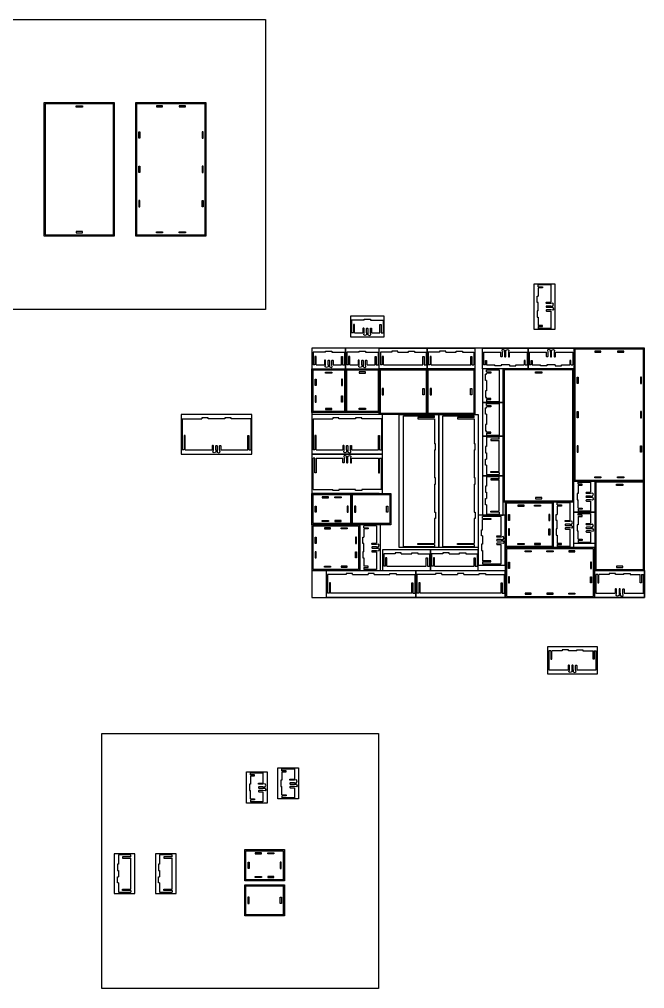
# Model space of a CAD drawing. Header units: centimetres. Extents: x 1831 to 2422, y 2311 to 2582.
# Drawn here: x 2116.1 to 2266.4, y 2329.4 to 2562.6 of the extents above; entities that cross this region are included whole.
import ezdxf

# ---------------------------------------------------------------- set-up
doc = ezdxf.new("R2010")
doc.units = ezdxf.units.CM
doc.layers.add('Layer1', color=12, linetype='Continuous')

msp = doc.modelspace()

# ---------------------------------------------------------------- linework, layer by layer
for p, q in [((2240.85, 2498.24), (2240.85, 2498.71)), ((2243.85, 2498.71), (2240.85, 2498.71)), ((2240.85, 2498.24), (2241.85, 2498.24)), ((2241.85, 2497.97), (2240.85, 2497.97)), ((2240.85, 2497.97), (2240.85, 2495.97)), ((2241.85, 2498.24), (2241.85, 2497.97)), ((2243.85, 2498.71), (2243.85, 2494.52)), ((2240.85, 2492.47), (2240.85, 2494.47)), ((2244.35, 2494.32), (2243.85, 2494.22)), ((2243.85, 2493.62), (2244.35, 2493.62)), ((2243.85, 2493.32), (2244.35, 2493.32)), ((2244.55, 2494.05), (2244.35, 2494.32)), ((2244.35, 2493.62), (2244.55, 2494.05)), ((2244.35, 2493.32), (2244.55, 2492.9)), ((2244.55, 2492.9), (2244.35, 2492.62)), ((2240.85, 2490.97), (2240.85, 2488.97)), ((2244.35, 2492.62), (2243.85, 2492.72)), ((2243.85, 2492.42), (2243.85, 2488.23)), ((2198.99, 2490.21), (2195.95, 2490.21)), ((2196.69, 2489.21), (2196.42, 2489.21)), ((2196.42, 2489.21), (2196.42, 2487.21)), ((2196.69, 2487.21), (2196.69, 2489.21)), ((2200.49, 2490.21), (2203.53, 2490.21)), ((2202.79, 2487.21), (2202.79, 2489.21)), ((2202.79, 2489.21), (2203.06, 2489.21)), ((2203.06, 2489.21), (2203.06, 2487.21)), ((2241.85, 2488.97), (2240.85, 2488.97)), ((2240.85, 2488.7), (2241.85, 2488.7)), ((2240.85, 2488.7), (2240.85, 2488.23)), ((2243.85, 2488.23), (2240.85, 2488.23)), ((2241.85, 2488.7), (2241.85, 2488.97)), ((2196.42, 2487.21), (2195.95, 2487.21)), ((2196.69, 2487.21), (2198.69, 2487.21)), ((2198.89, 2486.71), (2198.99, 2487.21)), ((2199.16, 2486.51), (2198.89, 2486.71)), ((2199.59, 2486.71), (2199.16, 2486.51)), ((2199.59, 2487.21), (2199.59, 2486.71)), ((2199.89, 2487.21), (2199.89, 2486.71)), ((2199.89, 2486.71), (2200.31, 2486.51)), ((2200.31, 2486.51), (2200.59, 2486.71)), ((2200.59, 2486.71), (2200.49, 2487.21)), ((2200.79, 2487.21), (2202.79, 2487.21)), ((2203.06, 2487.21), (2203.53, 2487.21)), ((2189.73, 2482.5), (2186.69, 2482.5)), ((2187.43, 2481.5), (2187.16, 2481.5)), ((2187.16, 2481.5), (2187.16, 2479.5)), ((2187.43, 2479.5), (2187.43, 2481.5)), ((2191.23, 2482.5), (2194.27, 2482.5)), ((2193.53, 2479.5), (2193.53, 2481.5)), ((2193.53, 2481.5), (2193.8, 2481.5)), ((2193.8, 2481.5), (2193.8, 2479.5)), ((2197.83, 2482.5), (2194.79, 2482.5)), ((2195.53, 2481.5), (2195.26, 2481.5)), ((2195.26, 2481.5), (2195.26, 2479.5)), ((2195.53, 2479.5), (2195.53, 2481.5)), ((2199.33, 2482.5), (2202.37, 2482.5)), ((2201.63, 2479.5), (2201.63, 2481.5)), ((2201.63, 2481.5), (2201.9, 2481.5)), ((2201.9, 2481.5), (2201.9, 2479.5)), ((2205.63, 2482.5), (2202.89, 2482.5)), ((2202.89, 2482.5), (2202.89, 2479.5)), ((2203.63, 2481.5), (2203.36, 2481.5)), ((2203.36, 2481.5), (2203.36, 2479.5)), ((2203.63, 2479.5), (2203.63, 2481.5)), ((2207.13, 2482.5), (2209.63, 2482.5)), ((2211.13, 2482.5), (2213.87, 2482.5)), ((2213.13, 2479.5), (2213.13, 2481.5)), ((2213.13, 2481.5), (2213.4, 2481.5)), ((2213.4, 2481.5), (2213.4, 2479.5)), ((2213.87, 2482.5), (2213.87, 2479.5)), ((2217.13, 2482.5), (2214.39, 2482.5)), ((2214.39, 2482.5), (2214.39, 2479.5)), ((2215.13, 2481.5), (2214.86, 2481.5)), ((2214.86, 2481.5), (2214.86, 2479.5)), ((2215.13, 2479.5), (2215.13, 2481.5)), ((2218.63, 2482.5), (2221.13, 2482.5)), ((2222.63, 2482.5), (2225.37, 2482.5)), ((2224.63, 2479.5), (2224.63, 2481.5)), ((2224.63, 2481.5), (2224.9, 2481.5)), ((2224.9, 2481.5), (2224.9, 2479.5)), ((2225.37, 2482.5), (2225.37, 2479.5)), ((2227.69, 2482.5), (2227.69, 2479.5)), ((2227.69, 2482.5), (2231.88, 2482.5)), ((2232.36, 2483.2), (2232.08, 2483)), ((2232.08, 2483), (2232.18, 2482.5)), ((2232.78, 2483), (2232.36, 2483.2)), ((2232.78, 2482.5), (2232.78, 2483)), ((2233.08, 2483), (2233.51, 2483.2)), ((2233.08, 2482.5), (2233.08, 2483)), ((2233.51, 2483.2), (2233.78, 2483)), ((2233.78, 2483), (2233.68, 2482.5)), ((2233.98, 2482.5), (2238.17, 2482.5)), ((2238.17, 2482.5), (2238.17, 2479.5)), ((2238.69, 2482.5), (2238.69, 2479.5)), ((2238.69, 2482.5), (2242.88, 2482.5)), ((2243.36, 2483.2), (2243.08, 2483)), ((2243.08, 2483), (2243.18, 2482.5)), ((2243.78, 2483), (2243.36, 2483.2)), ((2243.78, 2482.5), (2243.78, 2483)), ((2244.08, 2483), (2244.51, 2483.2)), ((2244.08, 2482.5), (2244.08, 2483)), ((2244.51, 2483.2), (2244.78, 2483)), ((2244.78, 2483), (2244.68, 2482.5)), ((2244.98, 2482.5), (2249.17, 2482.5)), ((2249.17, 2482.5), (2249.17, 2479.5)), ((2187.16, 2479.5), (2186.69, 2479.5)), ((2187.43, 2479.5), (2189.43, 2479.5)), ((2189.63, 2479), (2189.73, 2479.5)), ((2189.91, 2478.8), (2189.63, 2479)), ((2190.33, 2479), (2189.91, 2478.8)), ((2190.33, 2479.5), (2190.33, 2479)), ((2190.63, 2479.5), (2190.63, 2479)), ((2190.63, 2479), (2191.06, 2478.8)), ((2191.06, 2478.8), (2191.33, 2479)), ((2191.33, 2479), (2191.23, 2479.5)), ((2191.53, 2479.5), (2193.53, 2479.5)), ((2193.8, 2479.5), (2194.27, 2479.5)), ((2195.26, 2479.5), (2194.79, 2479.5)), ((2195.53, 2479.5), (2197.53, 2479.5)), ((2197.73, 2479), (2197.83, 2479.5)), ((2198.01, 2478.8), (2197.73, 2479)), ((2198.43, 2479), (2198.01, 2478.8)), ((2198.43, 2479.5), (2198.43, 2479)), ((2198.73, 2479.5), (2198.73, 2479)), ((2198.73, 2479), (2199.16, 2478.8)), ((2199.16, 2478.8), (2199.43, 2479)), ((2199.43, 2479), (2199.33, 2479.5)), ((2199.63, 2479.5), (2201.63, 2479.5)), ((2201.9, 2479.5), (2202.37, 2479.5)), ((2203.36, 2479.5), (2202.89, 2479.5)), ((2203.63, 2479.5), (2213.13, 2479.5)), ((2213.4, 2479.5), (2213.87, 2479.5)), ((2214.86, 2479.5), (2214.39, 2479.5)), ((2215.13, 2479.5), (2224.63, 2479.5)), ((2224.9, 2479.5), (2225.37, 2479.5)), ((2228.16, 2479.5), (2227.69, 2479.5)), ((2228.16, 2480.5), (2228.43, 2480.5)), ((2228.16, 2479.5), (2228.16, 2480.5)), ((2228.43, 2480.5), (2228.43, 2479.5)), ((2228.43, 2479.5), (2230.43, 2479.5)), ((2233.93, 2479.5), (2231.93, 2479.5)), ((2235.43, 2479.5), (2237.43, 2479.5)), ((2237.7, 2480.5), (2237.43, 2480.5)), ((2237.43, 2480.5), (2237.43, 2479.5)), ((2237.7, 2479.5), (2237.7, 2480.5)), ((2237.7, 2479.5), (2238.17, 2479.5)), ((2239.16, 2479.5), (2238.69, 2479.5)), ((2239.16, 2480.5), (2239.43, 2480.5)), ((2239.16, 2479.5), (2239.16, 2480.5)), ((2239.43, 2480.5), (2239.43, 2479.5)), ((2239.43, 2479.5), (2241.43, 2479.5)), ((2244.93, 2479.5), (2242.93, 2479.5)), ((2246.43, 2479.5), (2248.43, 2479.5)), ((2248.7, 2480.5), (2248.43, 2480.5)), ((2248.43, 2480.5), (2248.43, 2479.5)), ((2248.7, 2479.5), (2248.7, 2480.5)), ((2248.7, 2479.5), (2249.17, 2479.5)), ((2228.43, 2477.77), (2228.43, 2478.24)), ((2228.43, 2477.77), (2229.43, 2477.77)), ((2229.43, 2477.5), (2228.43, 2477.5)), ((2228.43, 2477.2), (2228.43, 2477.5)), ((2229.43, 2477.77), (2229.43, 2477.5)), ((2231.43, 2478.24), (2231.43, 2470.66)), ((2228.43, 2475.7), (2228.43, 2473.2)), ((2228.43, 2475.7), (2228.43, 2473.2)), ((2228.43, 2471.4), (2228.43, 2471.7)), ((2229.43, 2471.4), (2228.43, 2471.4)), ((2228.43, 2471.13), (2229.43, 2471.13)), ((2228.43, 2471.13), (2228.43, 2470.66)), ((2228.43, 2469.67), (2228.43, 2470.14)), ((2228.43, 2469.67), (2229.43, 2469.67)), ((2229.43, 2471.13), (2229.43, 2471.4)), ((2229.43, 2469.67), (2229.43, 2469.4)), ((2231.43, 2470.14), (2231.43, 2462.56)), ((2208.43, 2467.24), (2215.93, 2467.24)), ((2208.43, 2435.76), (2208.43, 2467.24)), ((2215.93, 2466.77), (2215.93, 2467.24)), ((2217.93, 2467.24), (2225.43, 2467.24)), ((2217.93, 2435.76), (2217.93, 2467.24)), ((2225.43, 2466.77), (2225.43, 2467.24)), ((2229.43, 2469.4), (2228.43, 2469.4)), ((2228.43, 2469.1), (2228.43, 2469.4)), ((2228.43, 2467.6), (2228.43, 2465.1)), ((2228.43, 2467.6), (2228.43, 2465.1)), ((2155.24, 2466.5), (2159.98, 2466.5)), ((2155.24, 2466.5), (2155.24, 2459)), ((2165.48, 2466.5), (2161.48, 2466.5)), ((2171.72, 2466.5), (2166.98, 2466.5)), ((2171.72, 2466.5), (2171.72, 2459)), ((2186.69, 2466.5), (2191.43, 2466.5)), ((2186.69, 2466.5), (2186.69, 2459)), ((2196.93, 2466.5), (2192.93, 2466.5)), ((2203.17, 2466.5), (2198.43, 2466.5)), ((2203.17, 2466.5), (2203.17, 2459)), ((2215.93, 2466.77), (2211.93, 2466.77)), ((2211.93, 2466.77), (2211.93, 2466.5)), ((2211.93, 2466.5), (2215.93, 2466.5)), ((2215.93, 2466.5), (2215.93, 2460.5)), ((2225.43, 2466.77), (2221.43, 2466.77)), ((2221.43, 2466.77), (2221.43, 2466.5)), ((2221.43, 2466.5), (2225.43, 2466.5)), ((2225.43, 2466.5), (2225.43, 2460.5)), ((2228.43, 2463.3), (2228.43, 2463.6)), ((2229.43, 2463.3), (2228.43, 2463.3)), ((2228.43, 2463.03), (2229.43, 2463.03)), ((2228.43, 2463.03), (2228.43, 2462.56)), ((2229.43, 2463.03), (2229.43, 2463.3)), ((2155.98, 2462.5), (2155.71, 2462.5)), ((2155.71, 2462.5), (2155.71, 2459)), ((2155.98, 2459), (2155.98, 2462.5)), ((2170.98, 2459), (2170.98, 2462.5)), ((2170.98, 2462.5), (2171.25, 2462.5)), ((2171.25, 2462.5), (2171.25, 2459)), ((2187.43, 2462.5), (2187.16, 2462.5)), ((2187.16, 2462.5), (2187.16, 2459)), ((2187.43, 2459), (2187.43, 2462.5)), ((2202.43, 2459), (2202.43, 2462.5)), ((2202.43, 2462.5), (2202.7, 2462.5)), ((2202.7, 2462.5), (2202.7, 2459)), ((2228.43, 2462.04), (2228.43, 2459.8)), ((2231.43, 2461.57), (2229.43, 2461.57)), ((2229.43, 2461.57), (2229.43, 2461.3)), ((2229.43, 2461.3), (2231.43, 2461.3)), ((2231.43, 2461.57), (2231.43, 2462.04)), ((2231.43, 2453.8), (2231.43, 2461.3)), ((2155.71, 2459), (2155.24, 2459)), ((2155.98, 2459), (2162.43, 2459)), ((2162.63, 2458.5), (2162.73, 2459)), ((2162.91, 2458.3), (2162.63, 2458.5)), ((2163.33, 2458.5), (2162.91, 2458.3)), ((2163.33, 2459), (2163.33, 2458.5)), ((2163.63, 2459), (2163.63, 2458.5)), ((2163.63, 2458.5), (2164.05, 2458.3)), ((2164.05, 2458.3), (2164.33, 2458.5)), ((2164.33, 2458.5), (2164.23, 2459)), ((2164.53, 2459), (2170.98, 2459)), ((2171.25, 2459), (2171.72, 2459)), ((2187.16, 2459), (2186.69, 2459)), ((2187.43, 2459), (2193.88, 2459)), ((2194.08, 2458.5), (2194.18, 2459)), ((2194.36, 2458.3), (2194.08, 2458.5)), ((2194.78, 2458.5), (2194.36, 2458.3)), ((2194.78, 2459), (2194.78, 2458.5)), ((2195.08, 2459), (2195.08, 2458.5)), ((2195.08, 2458.5), (2195.51, 2458.3)), ((2195.51, 2458.3), (2195.78, 2458.5)), ((2195.78, 2458.5), (2195.68, 2459)), ((2195.98, 2459), (2202.43, 2459)), ((2202.7, 2459), (2203.17, 2459)), ((2215.93, 2459), (2215.93, 2452.25)), ((2225.43, 2459), (2225.43, 2452.25)), ((2228.43, 2458.3), (2228.43, 2456.8)), ((2187.16, 2457), (2186.69, 2457)), ((2186.69, 2449.5), (2186.69, 2457)), ((2187.16, 2453.5), (2187.16, 2457)), ((2187.43, 2457), (2187.43, 2453.5)), ((2187.43, 2457), (2193.88, 2457)), ((2194.36, 2457.7), (2194.08, 2457.5)), ((2194.08, 2457.5), (2194.18, 2457)), ((2194.78, 2457.5), (2194.36, 2457.7)), ((2194.78, 2457), (2194.78, 2457.5)), ((2195.08, 2457.5), (2195.51, 2457.7)), ((2195.08, 2457), (2195.08, 2457.5)), ((2195.51, 2457.7), (2195.78, 2457.5)), ((2195.78, 2457.5), (2195.68, 2457)), ((2195.98, 2457), (2202.43, 2457)), ((2202.43, 2457), (2202.43, 2453.5)), ((2202.7, 2453.5), (2202.7, 2457)), ((2202.7, 2457), (2203.17, 2457)), ((2203.17, 2449.5), (2203.17, 2457)), ((2187.43, 2453.5), (2187.16, 2453.5)), ((2202.43, 2453.5), (2202.7, 2453.5)), ((2228.43, 2455.3), (2228.43, 2453.06)), ((2229.43, 2453.8), (2231.43, 2453.8)), ((2229.43, 2453.53), (2229.43, 2453.8)), ((2231.43, 2453.53), (2229.43, 2453.53)), ((2231.43, 2453.53), (2231.43, 2453.06)), ((2228.43, 2452.54), (2228.43, 2450.3)), ((2231.43, 2452.07), (2229.43, 2452.07)), ((2229.43, 2452.07), (2229.43, 2451.8)), ((2229.43, 2451.8), (2231.43, 2451.8)), ((2231.43, 2452.07), (2231.43, 2452.54)), ((2231.43, 2444.3), (2231.43, 2451.8)), ((2250.43, 2450.77), (2250.43, 2451.24)), ((2253.43, 2451.24), (2253.43, 2448.8)), ((2186.69, 2449.5), (2191.43, 2449.5)), ((2196.93, 2449.5), (2192.93, 2449.5)), ((2203.17, 2449.5), (2198.43, 2449.5)), ((2215.93, 2450.75), (2215.93, 2444)), ((2225.43, 2450.75), (2225.43, 2444)), ((2228.43, 2448.8), (2228.43, 2447.3)), ((2251.43, 2450.77), (2250.43, 2450.77)), ((2250.43, 2450.5), (2251.43, 2450.5)), ((2250.43, 2450.5), (2250.43, 2448.5)), ((2251.43, 2450.5), (2251.43, 2450.77)), ((2253.93, 2448.6), (2253.43, 2448.5)), ((2254.13, 2448.32), (2253.93, 2448.6)), ((2245.43, 2445.77), (2245.43, 2446.24)), ((2248.43, 2446.24), (2245.43, 2446.24)), ((2248.43, 2446.24), (2248.43, 2442.05)), ((2250.43, 2445), (2250.43, 2447)), ((2253.43, 2447.9), (2253.93, 2447.9)), ((2253.43, 2447.6), (2253.93, 2447.6)), ((2253.93, 2446.9), (2253.43, 2447)), ((2253.43, 2446.7), (2253.43, 2444.26)), ((2253.93, 2447.9), (2254.13, 2448.32)), ((2253.93, 2447.6), (2254.13, 2447.18)), ((2254.13, 2447.18), (2253.93, 2446.9)), ((2228.43, 2445.8), (2228.43, 2443.56)), ((2229.43, 2444.3), (2231.43, 2444.3)), ((2229.43, 2444.03), (2229.43, 2444.3)), ((2231.43, 2444.03), (2229.43, 2444.03)), ((2231.43, 2444.03), (2231.43, 2443.56)), ((2245.43, 2445.77), (2246.43, 2445.77)), ((2246.43, 2445.5), (2245.43, 2445.5)), ((2245.43, 2445.5), (2245.43, 2443.5)), ((2246.43, 2445.77), (2246.43, 2445.5)), ((2250.43, 2445), (2251.43, 2445)), ((2251.43, 2444.73), (2250.43, 2444.73)), ((2250.43, 2444.73), (2250.43, 2444.26)), ((2251.43, 2445), (2251.43, 2444.73)), ((2215.93, 2442.5), (2215.93, 2436.5)), ((2225.43, 2442.5), (2225.43, 2436.5)), ((2227.43, 2442.54), (2227.43, 2443.01)), ((2227.43, 2442.54), (2229.43, 2442.54)), ((2229.43, 2442.27), (2227.43, 2442.27)), ((2227.43, 2439.8), (2227.43, 2442.27)), ((2229.43, 2442.54), (2229.43, 2442.27)), ((2231.93, 2438.35), (2231.93, 2443.01)), ((2245.43, 2440), (2245.43, 2442)), ((2248.93, 2441.85), (2248.43, 2441.75)), ((2249.13, 2441.57), (2248.93, 2441.85)), ((2248.93, 2441.15), (2249.13, 2441.57)), ((2250.43, 2443.27), (2250.43, 2443.74)), ((2251.43, 2443.27), (2250.43, 2443.27)), ((2250.43, 2443), (2251.43, 2443)), ((2250.43, 2443), (2250.43, 2441)), ((2251.43, 2443), (2251.43, 2443.27)), ((2253.43, 2443.74), (2253.43, 2441.3)), ((2198.93, 2440.27), (2198.93, 2440.74)), ((2201.93, 2440.74), (2198.93, 2440.74)), ((2198.93, 2440.27), (2199.93, 2440.27)), ((2199.93, 2440), (2198.93, 2440)), ((2198.93, 2440), (2198.93, 2438)), ((2199.93, 2440.27), (2199.93, 2440)), ((2201.93, 2440.74), (2201.93, 2436.55)), ((2248.43, 2441.15), (2248.93, 2441.15)), ((2248.43, 2440.85), (2248.93, 2440.85)), ((2248.93, 2440.15), (2248.43, 2440.25)), ((2248.43, 2439.95), (2248.43, 2435.76)), ((2248.93, 2440.85), (2249.13, 2440.43)), ((2249.13, 2440.43), (2248.93, 2440.15)), ((2250.43, 2437.5), (2250.43, 2439.5)), ((2253.93, 2441.1), (2253.43, 2441)), ((2253.43, 2440.4), (2253.93, 2440.4)), ((2253.43, 2440.1), (2253.93, 2440.1)), ((2253.93, 2439.4), (2253.43, 2439.5)), ((2253.43, 2439.2), (2253.43, 2436.76)), ((2254.13, 2440.82), (2253.93, 2441.1)), ((2253.93, 2440.4), (2254.13, 2440.82)), ((2253.93, 2440.1), (2254.13, 2439.68)), ((2254.13, 2439.68), (2253.93, 2439.4)), ((2227.43, 2438.3), (2227.43, 2436.3)), ((2232.43, 2438.15), (2231.93, 2438.05)), ((2231.93, 2437.45), (2232.43, 2437.45)), ((2231.93, 2437.15), (2232.43, 2437.15)), ((2232.63, 2437.87), (2232.43, 2438.15)), ((2232.43, 2437.45), (2232.63, 2437.87)), ((2232.43, 2437.15), (2232.63, 2436.73)), ((2245.43, 2438.5), (2245.43, 2436.5)), ((2250.43, 2437.5), (2251.43, 2437.5)), ((2251.43, 2437.23), (2250.43, 2437.23)), ((2250.43, 2437.23), (2250.43, 2436.76)), ((2251.43, 2437.5), (2251.43, 2437.23)), ((2198.93, 2434.5), (2198.93, 2436.5)), ((2202.43, 2436.35), (2201.93, 2436.25)), ((2201.93, 2435.65), (2202.43, 2435.65)), ((2201.93, 2435.35), (2202.43, 2435.35)), ((2202.43, 2434.65), (2201.93, 2434.75)), ((2202.63, 2436.07), (2202.43, 2436.35)), ((2202.43, 2435.65), (2202.63, 2436.07)), ((2202.43, 2435.35), (2202.63, 2434.93)), ((2202.63, 2434.93), (2202.43, 2434.65)), ((2208.43, 2435.76), (2215.93, 2435.76)), ((2211.93, 2436.5), (2215.93, 2436.5)), ((2211.93, 2436.23), (2211.93, 2436.5)), ((2211.93, 2436.5), (2215.93, 2436.5)), ((2211.93, 2436.23), (2211.93, 2436.5)), ((2215.93, 2436.23), (2211.93, 2436.23)), ((2215.93, 2436.23), (2211.93, 2436.23)), ((2215.93, 2436.23), (2215.93, 2435.76)), ((2217.93, 2435.76), (2225.43, 2435.76)), ((2221.43, 2436.5), (2225.43, 2436.5)), ((2221.43, 2436.23), (2221.43, 2436.5)), ((2221.43, 2436.5), (2225.43, 2436.5)), ((2221.43, 2436.23), (2221.43, 2436.5)), ((2225.43, 2436.23), (2221.43, 2436.23)), ((2225.43, 2436.23), (2221.43, 2436.23)), ((2225.43, 2436.23), (2225.43, 2435.76)), ((2227.43, 2434.8), (2227.43, 2432.33)), ((2232.43, 2436.45), (2231.93, 2436.55)), ((2231.93, 2431.59), (2231.93, 2436.25)), ((2232.63, 2436.73), (2232.43, 2436.45)), ((2246.43, 2436.5), (2245.43, 2436.5)), ((2245.43, 2436.23), (2246.43, 2436.23)), ((2245.43, 2436.23), (2245.43, 2435.76)), ((2248.43, 2435.76), (2245.43, 2435.76)), ((2246.43, 2436.23), (2246.43, 2436.5)), ((2198.93, 2433), (2198.93, 2431)), ((2201.93, 2434.45), (2201.93, 2430.26)), ((2206.43, 2434), (2203.69, 2434)), ((2203.69, 2434), (2203.69, 2431)), ((2204.43, 2433), (2204.16, 2433)), ((2204.16, 2433), (2204.16, 2431)), ((2204.43, 2431), (2204.43, 2433)), ((2207.93, 2434), (2210.43, 2434)), ((2211.93, 2434), (2214.67, 2434)), ((2213.93, 2431), (2213.93, 2433)), ((2213.93, 2433), (2214.2, 2433)), ((2214.2, 2433), (2214.2, 2431)), ((2214.67, 2434), (2214.67, 2431)), ((2217.93, 2434), (2215.19, 2434)), ((2215.19, 2434), (2215.19, 2431)), ((2215.93, 2433), (2215.66, 2433)), ((2215.66, 2433), (2215.66, 2431)), ((2215.93, 2431), (2215.93, 2433)), ((2219.43, 2434), (2221.93, 2434)), ((2223.43, 2434), (2226.17, 2434)), ((2225.43, 2431), (2225.43, 2433)), ((2225.43, 2433), (2225.7, 2433)), ((2225.7, 2433), (2225.7, 2431)), ((2226.17, 2434), (2226.17, 2431)), ((2229.43, 2432.33), (2227.43, 2432.33)), ((2229.43, 2432.06), (2229.43, 2432.33)), ((2199.93, 2431), (2198.93, 2431)), ((2198.93, 2430.73), (2199.93, 2430.73)), ((2198.93, 2430.73), (2198.93, 2430.26)), ((2201.93, 2430.26), (2198.93, 2430.26)), ((2199.93, 2430.73), (2199.93, 2431)), ((2204.16, 2431), (2203.69, 2431)), ((2204.43, 2431), (2213.93, 2431)), ((2214.2, 2431), (2214.67, 2431)), ((2215.66, 2431), (2215.19, 2431)), ((2215.93, 2431), (2225.43, 2431)), ((2225.7, 2431), (2226.17, 2431)), ((2227.43, 2432.06), (2229.43, 2432.06)), ((2227.43, 2432.06), (2227.43, 2431.59)), ((2194.68, 2429), (2190.19, 2429)), ((2196.18, 2429), (2199.93, 2429)), ((2201.43, 2429), (2205.18, 2429)), ((2206.68, 2429), (2211.17, 2429)), ((2216.18, 2429), (2211.69, 2429)), ((2217.68, 2429), (2221.43, 2429)), ((2222.93, 2429), (2226.68, 2429)), ((2228.18, 2429), (2232.67, 2429)), ((2255.19, 2429), (2254.72, 2429)), ((2255.19, 2429), (2255.19, 2427)), ((2255.46, 2427), (2255.46, 2429)), ((2257.93, 2429), (2255.46, 2429)), ((2261.43, 2429), (2259.43, 2429)), ((2262.93, 2429), (2265.4, 2429)), ((2265.4, 2427), (2265.4, 2429)), ((2265.67, 2429), (2265.67, 2427)), ((2265.67, 2429), (2266.14, 2429)), ((2190.93, 2427), (2190.66, 2427)), ((2190.66, 2427), (2190.66, 2424.5)), ((2190.93, 2427), (2190.66, 2427)), ((2190.66, 2427), (2190.66, 2424.5)), ((2190.93, 2424.5), (2190.93, 2427)), ((2190.93, 2424.5), (2190.93, 2427)), ((2210.43, 2424.5), (2210.43, 2427)), ((2210.43, 2427), (2210.7, 2427)), ((2210.7, 2427), (2210.7, 2424.5)), ((2212.43, 2427), (2212.16, 2427)), ((2212.16, 2427), (2212.16, 2424.5)), ((2212.43, 2427), (2212.16, 2427)), ((2212.16, 2427), (2212.16, 2424.5)), ((2212.43, 2424.5), (2212.43, 2427)), ((2212.43, 2424.5), (2212.43, 2427)), ((2231.93, 2424.5), (2231.93, 2427)), ((2231.93, 2427), (2232.2, 2427)), ((2232.2, 2427), (2232.2, 2424.5)), ((2255.19, 2427), (2255.46, 2427)), ((2265.67, 2427), (2265.4, 2427)), ((2190.66, 2424.5), (2190.19, 2424.5)), ((2210.43, 2424.5), (2190.93, 2424.5)), ((2210.7, 2424.5), (2211.17, 2424.5)), ((2212.16, 2424.5), (2211.69, 2424.5)), ((2231.93, 2424.5), (2212.43, 2424.5)), ((2232.2, 2424.5), (2232.67, 2424.5)), ((2254.72, 2424.5), (2259.38, 2424.5)), ((2259.58, 2424), (2259.68, 2424.5)), ((2259.86, 2423.8), (2259.58, 2424)), ((2260.28, 2424), (2259.86, 2423.8)), ((2260.28, 2424.5), (2260.28, 2424)), ((2260.58, 2424.5), (2260.58, 2424)), ((2260.58, 2424), (2261.01, 2423.8)), ((2261.01, 2423.8), (2261.28, 2424)), ((2261.28, 2424), (2261.18, 2424.5)), ((2261.48, 2424.5), (2266.14, 2424.5)), ((2243.86, 2410.63), (2243.39, 2410.63)), ((2243.86, 2410.63), (2243.86, 2408.63)), ((2244.13, 2408.63), (2244.13, 2410.63)), ((2246.6, 2410.63), (2244.13, 2410.63)), ((2250.1, 2410.63), (2248.1, 2410.63)), ((2251.6, 2410.63), (2254.07, 2410.63)), ((2254.07, 2408.63), (2254.07, 2410.63)), ((2254.34, 2410.63), (2254.34, 2408.63)), ((2254.34, 2410.63), (2254.81, 2410.63)), ((2243.86, 2408.63), (2244.13, 2408.63)), ((2254.34, 2408.63), (2254.07, 2408.63)), ((2243.39, 2406.13), (2248.05, 2406.13)), ((2248.25, 2405.63), (2248.35, 2406.13)), ((2248.52, 2405.43), (2248.25, 2405.63)), ((2248.95, 2405.63), (2248.52, 2405.43)), ((2248.95, 2406.13), (2248.95, 2405.63)), ((2249.25, 2406.13), (2249.25, 2405.63)), ((2249.25, 2405.63), (2249.67, 2405.43)), ((2249.67, 2405.43), (2249.95, 2405.63)), ((2249.95, 2405.63), (2249.85, 2406.13)), ((2250.15, 2406.13), (2254.81, 2406.13)), ((2171.66, 2380.82), (2171.66, 2381.29)), ((2174.66, 2381.29), (2174.66, 2378.85)), ((2179.22, 2381.79), (2179.22, 2382.26)), ((2180.22, 2381.79), (2179.22, 2381.79)), ((2179.22, 2381.52), (2180.22, 2381.52)), ((2179.22, 2381.52), (2179.22, 2379.52)), ((2180.22, 2381.52), (2180.22, 2381.79)), ((2182.22, 2382.26), (2182.22, 2379.82)), ((2172.66, 2380.82), (2171.66, 2380.82)), ((2171.66, 2380.55), (2172.66, 2380.55)), ((2171.66, 2380.55), (2171.66, 2378.55)), ((2172.66, 2380.55), (2172.66, 2380.82)), ((2175.16, 2378.65), (2174.66, 2378.55)), ((2175.36, 2378.37), (2175.16, 2378.65)), ((2182.72, 2379.62), (2182.22, 2379.52)), ((2182.22, 2378.92), (2182.72, 2378.92)), ((2182.22, 2378.62), (2182.72, 2378.62)), ((2182.92, 2379.35), (2182.72, 2379.62)), ((2182.72, 2378.92), (2182.92, 2379.35)), ((2182.72, 2378.62), (2182.92, 2378.2)), ((2171.66, 2375.05), (2171.66, 2377.05)), ((2174.66, 2377.95), (2175.16, 2377.95)), ((2174.66, 2377.65), (2175.16, 2377.65)), ((2175.16, 2376.95), (2174.66, 2377.05)), ((2174.66, 2376.75), (2174.66, 2374.31)), ((2175.16, 2377.95), (2175.36, 2378.37)), ((2175.16, 2377.65), (2175.36, 2377.22)), ((2175.36, 2377.22), (2175.16, 2376.95)), ((2179.22, 2376.02), (2179.22, 2378.02)), ((2182.72, 2377.92), (2182.22, 2378.02)), ((2182.22, 2377.72), (2182.22, 2375.28)), ((2182.92, 2378.2), (2182.72, 2377.92)), ((2171.66, 2375.05), (2172.66, 2375.05)), ((2172.66, 2374.78), (2171.66, 2374.78)), ((2171.66, 2374.78), (2171.66, 2374.31)), ((2172.66, 2375.05), (2172.66, 2374.78)), ((2179.22, 2376.02), (2180.22, 2376.02)), ((2180.22, 2375.75), (2179.22, 2375.75)), ((2179.22, 2375.75), (2179.22, 2375.28)), ((2180.22, 2376.02), (2180.22, 2375.75)), ((2139.88, 2361.55), (2139.88, 2359.31)), ((2142.88, 2361.08), (2140.88, 2361.08)), ((2140.88, 2361.08), (2140.88, 2360.81)), ((2140.88, 2360.81), (2142.88, 2360.81)), ((2142.88, 2361.08), (2142.88, 2361.55)), ((2142.88, 2353.31), (2142.88, 2360.81)), ((2149.79, 2361.55), (2149.79, 2359.31)), ((2152.79, 2361.08), (2150.79, 2361.08)), ((2150.79, 2361.08), (2150.79, 2360.81)), ((2150.79, 2360.81), (2152.79, 2360.81)), ((2152.79, 2361.08), (2152.79, 2361.55)), ((2152.79, 2353.31), (2152.79, 2360.81)), ((2139.88, 2357.81), (2139.88, 2356.31)), ((2149.79, 2357.81), (2149.79, 2356.31)), ((2139.88, 2354.81), (2139.88, 2352.57)), ((2140.88, 2353.31), (2142.88, 2353.31)), ((2140.88, 2353.04), (2140.88, 2353.31)), ((2142.88, 2353.04), (2140.88, 2353.04)), ((2142.88, 2353.04), (2142.88, 2352.57)), ((2149.79, 2354.81), (2149.79, 2352.57)), ((2150.79, 2353.31), (2152.79, 2353.31)), ((2150.79, 2353.04), (2150.79, 2353.31)), ((2152.79, 2353.04), (2150.79, 2353.04)), ((2152.79, 2353.04), (2152.79, 2352.57))]:
    msp.add_line(p, q)
for points in [[(1986.53, 2562.59), (2175.25, 2562.59), (2175.25, 2492.81), (1986.53, 2492.81)], [(2138.99, 2542.51), (2121.99, 2542.51), (2121.99, 2510.51), (2138.99, 2510.51)], [(2138.73, 2542.25), (2122.25, 2542.25), (2122.25, 2510.77), (2138.73, 2510.77)], [(2161.02, 2542.51), (2144.02, 2542.51), (2144.02, 2510.51), (2161.02, 2510.51)], [(2160.76, 2542.25), (2144.28, 2542.25), (2144.28, 2510.77), (2160.76, 2510.77)], [(2129.74, 2541.48), (2129.74, 2541.78), (2131.24, 2541.78), (2131.24, 2541.48)], [(2149.02, 2541.75), (2149.02, 2541.51), (2150.52, 2541.51), (2150.52, 2541.75)], [(2154.52, 2541.75), (2154.52, 2541.51), (2156.02, 2541.51), (2156.02, 2541.75)], [(2144.78, 2535.51), (2145.02, 2535.51), (2145.02, 2534.01), (2144.78, 2534.01)], [(2160.26, 2535.51), (2160.02, 2535.51), (2160.02, 2534.01), (2160.26, 2534.01)], [(2144.78, 2527.26), (2145.02, 2527.26), (2145.02, 2525.76), (2144.78, 2525.76)], [(2160.26, 2527.26), (2160.02, 2527.26), (2160.02, 2525.76), (2160.26, 2525.76)], [(2144.78, 2517.51), (2145.02, 2517.51), (2145.02, 2519.01), (2144.78, 2519.01)], [(2160.26, 2517.51), (2160.02, 2517.51), (2160.02, 2519.01), (2160.26, 2519.01)], [(2129.74, 2511.54), (2129.74, 2511.24), (2131.24, 2511.24), (2131.24, 2511.54)], [(2149.02, 2511.27), (2149.02, 2511.51), (2150.52, 2511.51), (2150.52, 2511.27)], [(2154.52, 2511.27), (2154.52, 2511.51), (2156.02, 2511.51), (2156.02, 2511.27)], [(2244.85, 2498.97), (2244.85, 2487.97), (2239.85, 2487.97), (2239.85, 2498.97)], [(2195.69, 2486.21), (2203.79, 2486.21), (2203.79, 2491.21), (2195.69, 2491.21)], [(2266.17, 2483.24), (2249.69, 2483.24), (2249.69, 2451.76), (2266.17, 2451.76)], [(2254.43, 2482.74), (2254.43, 2482.5), (2255.93, 2482.5), (2255.93, 2482.74)], [(2259.93, 2482.74), (2259.93, 2482.5), (2261.43, 2482.5), (2261.43, 2482.74)], [(2186.69, 2478.24), (2194.27, 2478.24), (2194.27, 2468.26), (2186.69, 2468.26)], [(2189.73, 2477.5), (2189.73, 2477.74), (2191.23, 2477.74), (2191.23, 2477.5)], [(2194.79, 2478.24), (2202.37, 2478.24), (2202.37, 2468.26), (2194.79, 2468.26)], [(2197.83, 2477.77), (2197.83, 2477.47), (2199.33, 2477.47), (2199.33, 2477.77)], [(2202.89, 2478.24), (2213.87, 2478.24), (2213.87, 2467.76), (2202.89, 2467.76)], [(2214.39, 2478.24), (2225.37, 2478.24), (2225.37, 2467.76), (2214.39, 2467.76)], [(2249.17, 2478.24), (2232.69, 2478.24), (2232.69, 2446.76), (2249.17, 2446.76)], [(2240.18, 2477.47), (2240.18, 2477.77), (2241.68, 2477.77), (2241.68, 2477.47)], [(2187.43, 2474.5), (2187.19, 2474.5), (2187.19, 2476), (2187.43, 2476)], [(2193.53, 2474.5), (2193.77, 2474.5), (2193.77, 2476), (2193.53, 2476)], [(2250.19, 2476.5), (2250.43, 2476.5), (2250.43, 2475), (2250.19, 2475)], [(2265.67, 2476.5), (2265.43, 2476.5), (2265.43, 2475), (2265.67, 2475)], [(2187.43, 2472), (2187.19, 2472), (2187.19, 2470.5), (2187.43, 2470.5)], [(2193.53, 2472), (2193.77, 2472), (2193.77, 2470.5), (2193.53, 2470.5)], [(2203.36, 2472.25), (2203.66, 2472.25), (2203.66, 2473.75), (2203.36, 2473.75)], [(2213.4, 2472.25), (2213.1, 2472.25), (2213.1, 2473.75), (2213.4, 2473.75)], [(2214.86, 2472.25), (2215.16, 2472.25), (2215.16, 2473.75), (2214.86, 2473.75)], [(2224.9, 2472.25), (2224.6, 2472.25), (2224.6, 2473.75), (2224.9, 2473.75)], [(2154.98, 2458), (2171.98, 2458), (2171.98, 2467.5), (2154.98, 2467.5)], [(2189.73, 2469), (2189.73, 2468.76), (2191.23, 2468.76), (2191.23, 2469)], [(2197.83, 2468.73), (2197.83, 2469.03), (2199.33, 2469.03), (2199.33, 2468.73)], [(2250.19, 2468.25), (2250.43, 2468.25), (2250.43, 2466.75), (2250.19, 2466.75)], [(2265.67, 2468.25), (2265.43, 2468.25), (2265.43, 2466.75), (2265.67, 2466.75)], [(2250.19, 2458.5), (2250.43, 2458.5), (2250.43, 2460), (2250.19, 2460)], [(2265.67, 2458.5), (2265.43, 2458.5), (2265.43, 2460), (2265.67, 2460)], [(2254.43, 2452.26), (2254.43, 2452.5), (2255.93, 2452.5), (2255.93, 2452.26)], [(2254.69, 2430.26), (2266.17, 2430.26), (2266.17, 2451.24), (2254.69, 2451.24)], [(2259.93, 2452.26), (2259.93, 2452.5), (2261.43, 2452.5), (2261.43, 2452.26)], [(2259.68, 2450.47), (2259.68, 2450.77), (2261.18, 2450.77), (2261.18, 2450.47)], [(2186.69, 2448.24), (2195.67, 2448.24), (2195.67, 2441.26), (2186.69, 2441.26)], [(2190.43, 2447.5), (2190.43, 2447.74), (2188.93, 2447.74), (2188.93, 2447.5)], [(2191.93, 2447.5), (2191.93, 2447.74), (2193.43, 2447.74), (2193.43, 2447.5)], [(2196.19, 2448.24), (2205.17, 2448.24), (2205.17, 2441.26), (2196.19, 2441.26)], [(2233.19, 2446.24), (2244.17, 2446.24), (2244.17, 2435.76), (2233.19, 2435.76)], [(2240.18, 2447.53), (2240.18, 2447.23), (2241.68, 2447.23), (2241.68, 2447.53)], [(2187.19, 2445.5), (2187.43, 2445.5), (2187.43, 2444), (2187.19, 2444)], [(2195.17, 2445.5), (2194.93, 2445.5), (2194.93, 2444), (2195.17, 2444)], [(2196.96, 2445.5), (2196.66, 2445.5), (2196.66, 2444), (2196.96, 2444)], [(2204.4, 2445.5), (2204.7, 2445.5), (2204.7, 2444), (2204.4, 2444)], [(2235.93, 2445.74), (2235.93, 2445.5), (2237.43, 2445.5), (2237.43, 2445.74)], [(2241.43, 2445.74), (2241.43, 2445.5), (2239.93, 2445.5), (2239.93, 2445.74)], [(2190.43, 2442), (2190.43, 2441.76), (2188.93, 2441.76), (2188.93, 2442)], [(2191.93, 2442), (2191.93, 2441.76), (2193.43, 2441.76), (2193.43, 2442)], [(2233.69, 2443.5), (2233.93, 2443.5), (2233.93, 2442), (2233.69, 2442)], [(2243.67, 2443.5), (2243.43, 2443.5), (2243.43, 2442), (2243.67, 2442)], [(2186.69, 2440.74), (2197.67, 2440.74), (2197.67, 2430.26), (2186.69, 2430.26)], [(2189.43, 2440.24), (2189.43, 2440), (2190.93, 2440), (2190.93, 2440.24)], [(2194.93, 2440.24), (2194.93, 2440), (2193.43, 2440), (2193.43, 2440.24)], [(2233.69, 2438.5), (2233.93, 2438.5), (2233.93, 2440), (2233.69, 2440)], [(2243.67, 2438.5), (2243.43, 2438.5), (2243.43, 2440), (2243.67, 2440)], [(2187.19, 2438), (2187.43, 2438), (2187.43, 2436.5), (2187.19, 2436.5)], [(2197.17, 2438), (2196.93, 2438), (2196.93, 2436.5), (2197.17, 2436.5)], [(2233.19, 2435.24), (2233.19, 2423.76), (2254.17, 2423.76), (2254.17, 2435.24)], [(2235.93, 2436.26), (2235.93, 2436.5), (2237.43, 2436.5), (2237.43, 2436.26)], [(2237.68, 2434.5), (2237.68, 2434.74), (2239.18, 2434.74), (2239.18, 2434.5)], [(2241.43, 2436.26), (2241.43, 2436.5), (2239.93, 2436.5), (2239.93, 2436.26)], [(2242.93, 2434.5), (2242.93, 2434.74), (2244.43, 2434.74), (2244.43, 2434.5)], [(2249.68, 2434.5), (2249.68, 2434.74), (2248.18, 2434.74), (2248.18, 2434.5)], [(2187.19, 2433), (2187.43, 2433), (2187.43, 2434.5), (2187.19, 2434.5)], [(2197.17, 2433), (2196.93, 2433), (2196.93, 2434.5), (2197.17, 2434.5)], [(2189.43, 2430.76), (2189.43, 2431), (2190.93, 2431), (2190.93, 2430.76)], [(2194.93, 2430.76), (2194.93, 2431), (2193.43, 2431), (2193.43, 2430.76)], [(2233.93, 2430.5), (2233.69, 2430.5), (2233.69, 2432), (2233.93, 2432)], [(2253.43, 2430.5), (2253.67, 2430.5), (2253.67, 2432), (2253.43, 2432)], [(2259.68, 2431.03), (2259.68, 2430.73), (2261.18, 2430.73), (2261.18, 2431.03)], [(2233.93, 2428.5), (2233.69, 2428.5), (2233.69, 2427), (2233.93, 2427)], [(2253.43, 2428.5), (2253.67, 2428.5), (2253.67, 2427), (2253.43, 2427)], [(2237.68, 2424.5), (2237.68, 2424.26), (2239.18, 2424.26), (2239.18, 2424.5)], [(2242.93, 2424.5), (2242.93, 2424.26), (2244.43, 2424.26), (2244.43, 2424.5)], [(2249.68, 2424.5), (2249.68, 2424.26), (2248.18, 2424.26), (2248.18, 2424.5)], [(2243.1, 2411.63), (2243.1, 2405.13), (2255.1, 2405.13), (2255.1, 2411.63)], [(2135.94, 2390.74), (2202.45, 2390.74), (2202.45, 2329.39), (2135.94, 2329.39)], [(2170.66, 2381.55), (2175.66, 2381.55), (2175.66, 2374.05), (2170.66, 2374.05)], [(2178.22, 2382.52), (2183.22, 2382.52), (2183.22, 2375.02), (2178.22, 2375.02)], [(2170.31, 2362.83), (2179.81, 2362.83), (2179.81, 2355.33), (2170.31, 2355.33)], [(2170.57, 2362.57), (2179.55, 2362.57), (2179.55, 2355.59), (2170.57, 2355.59)], [(2143.88, 2361.81), (2138.88, 2361.81), (2138.88, 2352.31), (2143.88, 2352.31)], [(2153.79, 2361.81), (2148.79, 2361.81), (2148.79, 2352.31), (2153.79, 2352.31)], [(2174.31, 2361.83), (2174.31, 2362.07), (2172.81, 2362.07), (2172.81, 2361.83)], [(2175.81, 2361.83), (2175.81, 2362.07), (2177.31, 2362.07), (2177.31, 2361.83)], [(2171.07, 2359.83), (2171.31, 2359.83), (2171.31, 2358.33), (2171.07, 2358.33)], [(2179.05, 2359.83), (2178.81, 2359.83), (2178.81, 2358.33), (2179.05, 2358.33)], [(2174.31, 2356.33), (2174.31, 2356.09), (2172.81, 2356.09), (2172.81, 2356.33)], [(2175.81, 2356.33), (2175.81, 2356.09), (2177.31, 2356.09), (2177.31, 2356.33)], [(2170.31, 2354.4), (2179.81, 2354.4), (2179.81, 2346.9), (2170.31, 2346.9)], [(2170.57, 2354.14), (2179.55, 2354.14), (2179.55, 2347.16), (2170.57, 2347.16)], [(2171.34, 2351.4), (2171.04, 2351.4), (2171.04, 2349.9), (2171.34, 2349.9)], [(2178.78, 2351.4), (2179.08, 2351.4), (2179.08, 2349.9), (2178.78, 2349.9)]]:
    msp.add_lwpolyline(points, close=True)
for points in [[(2240.85, 2494.47), (2240.61, 2494.47), (2240.61, 2495.97), (2240.85, 2495.97)], [(2240.85, 2492.47), (2240.61, 2492.47), (2240.61, 2490.97), (2240.85, 2490.97)], [(2195.95, 2490.21), (2195.95, 2487.21)], [(2198.99, 2490.21), (2198.99, 2490.45), (2200.49, 2490.45), (2200.49, 2490.21)], [(2203.53, 2490.21), (2203.53, 2487.21)], [(2186.69, 2482.5), (2186.69, 2479.5)], [(2189.73, 2482.5), (2189.73, 2482.74), (2191.23, 2482.74), (2191.23, 2482.5)], [(2194.27, 2482.5), (2194.27, 2479.5)], [(2194.79, 2482.5), (2194.79, 2479.5)], [(2197.83, 2482.5), (2197.83, 2482.74), (2199.33, 2482.74), (2199.33, 2482.5)], [(2202.37, 2482.5), (2202.37, 2479.5)], [(2207.13, 2482.5), (2207.13, 2482.74), (2205.63, 2482.74), (2205.63, 2482.5)], [(2209.63, 2482.5), (2209.63, 2482.74), (2211.13, 2482.74), (2211.13, 2482.5)], [(2218.63, 2482.5), (2218.63, 2482.74), (2217.13, 2482.74), (2217.13, 2482.5)], [(2221.13, 2482.5), (2221.13, 2482.74), (2222.63, 2482.74), (2222.63, 2482.5)], [(2231.93, 2479.5), (2231.93, 2479.26), (2230.43, 2479.26), (2230.43, 2479.5)], [(2233.93, 2479.5), (2233.93, 2479.26), (2235.43, 2479.26), (2235.43, 2479.5)], [(2242.93, 2479.5), (2242.93, 2479.26), (2241.43, 2479.26), (2241.43, 2479.5)], [(2244.93, 2479.5), (2244.93, 2479.26), (2246.43, 2479.26), (2246.43, 2479.5)], [(2228.43, 2475.7), (2228.19, 2475.7), (2228.19, 2477.2), (2228.43, 2477.2)], [(2228.43, 2478.24), (2231.43, 2478.24)], [(2228.43, 2473.2), (2228.19, 2473.2), (2228.19, 2471.7), (2228.43, 2471.7)], [(2228.43, 2470.66), (2231.43, 2470.66)], [(2228.43, 2470.14), (2231.43, 2470.14)], [(2228.43, 2467.6), (2228.19, 2467.6), (2228.19, 2469.1), (2228.43, 2469.1)], [(2161.48, 2466.5), (2161.48, 2466.74), (2159.98, 2466.74), (2159.98, 2466.5)], [(2166.98, 2466.5), (2166.98, 2466.74), (2165.48, 2466.74), (2165.48, 2466.5)], [(2192.93, 2466.5), (2192.93, 2466.74), (2191.43, 2466.74), (2191.43, 2466.5)], [(2198.43, 2466.5), (2198.43, 2466.74), (2196.93, 2466.74), (2196.93, 2466.5)], [(2228.43, 2465.1), (2228.19, 2465.1), (2228.19, 2463.6), (2228.43, 2463.6)], [(2228.43, 2462.56), (2231.43, 2462.56)], [(2215.93, 2459), (2216.17, 2459), (2216.17, 2460.5), (2215.93, 2460.5)], [(2225.43, 2459), (2225.67, 2459), (2225.67, 2460.5), (2225.43, 2460.5)], [(2231.43, 2462.04), (2228.43, 2462.04)], [(2228.43, 2459.8), (2228.19, 2459.8), (2228.19, 2458.3), (2228.43, 2458.3)], [(2228.43, 2455.3), (2228.19, 2455.3), (2228.19, 2456.8), (2228.43, 2456.8)], [(2215.93, 2450.75), (2216.17, 2450.75), (2216.17, 2452.25), (2215.93, 2452.25)], [(2225.43, 2450.75), (2225.67, 2450.75), (2225.67, 2452.25), (2225.43, 2452.25)], [(2228.43, 2453.06), (2231.43, 2453.06)], [(2231.43, 2452.54), (2228.43, 2452.54)], [(2250.43, 2451.24), (2253.43, 2451.24)], [(2192.93, 2449.5), (2192.93, 2449.26), (2191.43, 2449.26), (2191.43, 2449.5)], [(2198.43, 2449.5), (2198.43, 2449.26), (2196.93, 2449.26), (2196.93, 2449.5)], [(2228.43, 2450.3), (2228.19, 2450.3), (2228.19, 2448.8), (2228.43, 2448.8)], [(2228.43, 2445.8), (2228.19, 2445.8), (2228.19, 2447.3), (2228.43, 2447.3)], [(2250.43, 2448.5), (2250.19, 2448.5), (2250.19, 2447), (2250.43, 2447)], [(2215.93, 2444), (2216.17, 2444), (2216.17, 2442.5), (2215.93, 2442.5)], [(2225.43, 2444), (2225.67, 2444), (2225.67, 2442.5), (2225.43, 2442.5)], [(2253.43, 2444.26), (2250.43, 2444.26)], [(2231.93, 2443.01), (2227.43, 2443.01)], [(2228.43, 2443.56), (2231.43, 2443.56)], [(2245.43, 2442), (2245.19, 2442), (2245.19, 2443.5), (2245.43, 2443.5)], [(2250.43, 2443.74), (2253.43, 2443.74)], [(2227.43, 2438.3), (2227.19, 2438.3), (2227.19, 2439.8), (2227.43, 2439.8)], [(2245.43, 2440), (2245.19, 2440), (2245.19, 2438.5), (2245.43, 2438.5)], [(2250.43, 2441), (2250.19, 2441), (2250.19, 2439.5), (2250.43, 2439.5)], [(2198.93, 2436.5), (2198.69, 2436.5), (2198.69, 2438), (2198.93, 2438)], [(2227.43, 2436.3), (2227.19, 2436.3), (2227.19, 2434.8), (2227.43, 2434.8)], [(2253.43, 2436.76), (2250.43, 2436.76)], [(2198.93, 2434.5), (2198.69, 2434.5), (2198.69, 2433), (2198.93, 2433)], [(2207.93, 2434), (2207.93, 2434.24), (2206.43, 2434.24), (2206.43, 2434)], [(2210.43, 2434), (2210.43, 2434.24), (2211.93, 2434.24), (2211.93, 2434)], [(2219.43, 2434), (2219.43, 2434.24), (2217.93, 2434.24), (2217.93, 2434)], [(2221.93, 2434), (2221.93, 2434.24), (2223.43, 2434.24), (2223.43, 2434)], [(2227.43, 2431.59), (2231.93, 2431.59)], [(2190.19, 2429), (2190.19, 2424.5)], [(2196.18, 2429), (2196.18, 2429.24), (2194.68, 2429.24), (2194.68, 2429)], [(2201.43, 2429), (2201.43, 2429.24), (2199.93, 2429.24), (2199.93, 2429)], [(2205.18, 2429), (2205.18, 2429.24), (2206.68, 2429.24), (2206.68, 2429)], [(2211.17, 2429), (2211.17, 2424.5)], [(2211.69, 2429), (2211.69, 2424.5)], [(2217.68, 2429), (2217.68, 2429.24), (2216.18, 2429.24), (2216.18, 2429)], [(2222.93, 2429), (2222.93, 2429.24), (2221.43, 2429.24), (2221.43, 2429)], [(2226.68, 2429), (2226.68, 2429.24), (2228.18, 2429.24), (2228.18, 2429)], [(2232.67, 2429), (2232.67, 2424.5)], [(2254.72, 2429), (2254.72, 2424.5)], [(2259.43, 2429), (2259.43, 2429.24), (2257.93, 2429.24), (2257.93, 2429)], [(2261.43, 2429), (2261.43, 2429.24), (2262.93, 2429.24), (2262.93, 2429)], [(2266.14, 2424.5), (2266.14, 2429)], [(2243.39, 2410.63), (2243.39, 2406.13)], [(2248.1, 2410.63), (2248.1, 2410.87), (2246.6, 2410.87), (2246.6, 2410.63)], [(2250.1, 2410.63), (2250.1, 2410.87), (2251.6, 2410.87), (2251.6, 2410.63)], [(2254.81, 2406.13), (2254.81, 2410.63)], [(2171.66, 2381.29), (2174.66, 2381.29)], [(2179.22, 2382.26), (2182.22, 2382.26)], [(2179.22, 2379.52), (2178.98, 2379.52), (2178.98, 2378.02), (2179.22, 2378.02)], [(2171.66, 2378.55), (2171.42, 2378.55), (2171.42, 2377.05), (2171.66, 2377.05)], [(2174.66, 2374.31), (2171.66, 2374.31)], [(2182.22, 2375.28), (2179.22, 2375.28)], [(2142.88, 2361.55), (2139.88, 2361.55)], [(2152.79, 2361.55), (2149.79, 2361.55)], [(2139.88, 2359.31), (2139.64, 2359.31), (2139.64, 2357.81), (2139.88, 2357.81)], [(2149.79, 2359.31), (2149.55, 2359.31), (2149.55, 2357.81), (2149.79, 2357.81)], [(2139.88, 2354.81), (2139.64, 2354.81), (2139.64, 2356.31), (2139.88, 2356.31)], [(2149.79, 2354.81), (2149.55, 2354.81), (2149.55, 2356.31), (2149.79, 2356.31)], [(2139.88, 2352.57), (2142.88, 2352.57)], [(2149.79, 2352.57), (2152.79, 2352.57)]]:
    msp.add_lwpolyline(points)
for points in [[(2243.85, 2494.22), (2242.85, 2494.22, -0.666667), (2242.85, 2494.52), (2243.85, 2494.52)], [(2243.85, 2493.62), (2242.85, 2493.62, 0.666667), (2242.85, 2493.32), (2243.85, 2493.32)], [(2243.85, 2492.72), (2242.85, 2492.72, 0.666667), (2242.85, 2492.42), (2243.85, 2492.42)], [(2198.99, 2487.21), (2198.99, 2488.21, 0.666667), (2198.69, 2488.21), (2198.69, 2487.21)], [(2199.59, 2487.21), (2199.59, 2488.21, -0.666667), (2199.89, 2488.21), (2199.89, 2487.21)], [(2200.49, 2487.21), (2200.49, 2488.21, -0.666667), (2200.79, 2488.21), (2200.79, 2487.21)], [(2232.18, 2482.5), (2232.18, 2481.5, -0.666667), (2231.88, 2481.5), (2231.88, 2482.5)], [(2232.78, 2482.5), (2232.78, 2481.5, 0.666667), (2233.08, 2481.5), (2233.08, 2482.5)], [(2233.68, 2482.5), (2233.68, 2481.5, 0.666667), (2233.98, 2481.5), (2233.98, 2482.5)], [(2243.18, 2482.5), (2243.18, 2481.5, -0.666667), (2242.88, 2481.5), (2242.88, 2482.5)], [(2243.78, 2482.5), (2243.78, 2481.5, 0.666667), (2244.08, 2481.5), (2244.08, 2482.5)], [(2244.68, 2482.5), (2244.68, 2481.5, 0.666667), (2244.98, 2481.5), (2244.98, 2482.5)], [(2189.73, 2479.5), (2189.73, 2480.5, 0.666667), (2189.43, 2480.5), (2189.43, 2479.5)], [(2190.33, 2479.5), (2190.33, 2480.5, -0.666667), (2190.63, 2480.5), (2190.63, 2479.5)], [(2191.23, 2479.5), (2191.23, 2480.5, -0.666667), (2191.53, 2480.5), (2191.53, 2479.5)], [(2197.83, 2479.5), (2197.83, 2480.5, 0.666667), (2197.53, 2480.5), (2197.53, 2479.5)], [(2198.43, 2479.5), (2198.43, 2480.5, -0.666667), (2198.73, 2480.5), (2198.73, 2479.5)], [(2199.33, 2479.5), (2199.33, 2480.5, -0.666667), (2199.63, 2480.5), (2199.63, 2479.5)], [(2162.73, 2459), (2162.73, 2460, 0.666667), (2162.43, 2460), (2162.43, 2459)], [(2163.33, 2459), (2163.33, 2460, -0.666667), (2163.63, 2460), (2163.63, 2459)], [(2164.23, 2459), (2164.23, 2460, -0.666667), (2164.53, 2460), (2164.53, 2459)], [(2194.18, 2459), (2194.18, 2460, 0.666667), (2193.88, 2460), (2193.88, 2459)], [(2194.78, 2459), (2194.78, 2460, -0.666667), (2195.08, 2460), (2195.08, 2459)], [(2195.68, 2459), (2195.68, 2460, -0.666667), (2195.98, 2460), (2195.98, 2459)], [(2194.18, 2457), (2194.18, 2456, -0.666667), (2193.88, 2456), (2193.88, 2457)], [(2194.78, 2457), (2194.78, 2456, 0.666667), (2195.08, 2456), (2195.08, 2457)], [(2195.68, 2457), (2195.68, 2456, 0.666667), (2195.98, 2456), (2195.98, 2457)], [(2253.43, 2448.5), (2252.43, 2448.5, -0.666667), (2252.43, 2448.8), (2253.43, 2448.8)], [(2253.43, 2447.9), (2252.43, 2447.9, 0.666667), (2252.43, 2447.6), (2253.43, 2447.6)], [(2253.43, 2447), (2252.43, 2447, 0.666667), (2252.43, 2446.7), (2253.43, 2446.7)], [(2248.43, 2441.75), (2247.43, 2441.75, -0.666667), (2247.43, 2442.05), (2248.43, 2442.05)], [(2248.43, 2441.15), (2247.43, 2441.15, 0.666667), (2247.43, 2440.85), (2248.43, 2440.85)], [(2248.43, 2440.25), (2247.43, 2440.25, 0.666667), (2247.43, 2439.95), (2248.43, 2439.95)], [(2253.43, 2441), (2252.43, 2441, -0.666667), (2252.43, 2441.3), (2253.43, 2441.3)], [(2253.43, 2440.4), (2252.43, 2440.4, 0.666667), (2252.43, 2440.1), (2253.43, 2440.1)], [(2253.43, 2439.5), (2252.43, 2439.5, 0.666667), (2252.43, 2439.2), (2253.43, 2439.2)], [(2231.93, 2438.05), (2230.93, 2438.05, -0.666667), (2230.93, 2438.35), (2231.93, 2438.35)], [(2231.93, 2437.45), (2230.93, 2437.45, 0.666667), (2230.93, 2437.15), (2231.93, 2437.15)], [(2201.93, 2436.25), (2200.93, 2436.25, -0.666667), (2200.93, 2436.55), (2201.93, 2436.55)], [(2201.93, 2435.65), (2200.93, 2435.65, 0.666667), (2200.93, 2435.35), (2201.93, 2435.35)], [(2201.93, 2434.75), (2200.93, 2434.75, 0.666667), (2200.93, 2434.45), (2201.93, 2434.45)], [(2231.93, 2436.55), (2230.93, 2436.55, 0.666667), (2230.93, 2436.25), (2231.93, 2436.25)], [(2259.68, 2424.5), (2259.68, 2425.5, 0.666667), (2259.38, 2425.5), (2259.38, 2424.5)], [(2260.58, 2424.5), (2260.58, 2425.5, 0.666667), (2260.28, 2425.5), (2260.28, 2424.5)], [(2261.18, 2424.5), (2261.18, 2425.5, -0.666667), (2261.48, 2425.5), (2261.48, 2424.5)], [(2248.35, 2406.13), (2248.35, 2407.13, 0.666667), (2248.05, 2407.13), (2248.05, 2406.13)], [(2249.25, 2406.13), (2249.25, 2407.13, 0.666667), (2248.95, 2407.13), (2248.95, 2406.13)], [(2249.85, 2406.13), (2249.85, 2407.13, -0.666667), (2250.15, 2407.13), (2250.15, 2406.13)], [(2174.66, 2378.55), (2173.66, 2378.55, -0.666667), (2173.66, 2378.85), (2174.66, 2378.85)], [(2182.22, 2379.52), (2181.22, 2379.52, -0.666667), (2181.22, 2379.82), (2182.22, 2379.82)], [(2182.22, 2378.92), (2181.22, 2378.92, 0.666667), (2181.22, 2378.62), (2182.22, 2378.62)], [(2174.66, 2377.95), (2173.66, 2377.95, 0.666667), (2173.66, 2377.65), (2174.66, 2377.65)], [(2174.66, 2377.05), (2173.66, 2377.05, 0.666667), (2173.66, 2376.75), (2174.66, 2376.75)], [(2182.22, 2378.02), (2181.22, 2378.02, 0.666667), (2181.22, 2377.72), (2182.22, 2377.72)]]:
    msp.add_lwpolyline(points, format="xyb")
at = {"layer": 'Layer1'}
for p, q in [((2202.63, 2467.5), (2186.43, 2467.5)), ((2202.63, 2448.5), (2186.43, 2448.5))]:
    msp.add_line(p, q, dxfattribs=at)
for points in [[(2186.43, 2423.5), (2266.43, 2423.5), (2266.43, 2483.5), (2186.43, 2483.5)], [(2186.43, 2478.5), (2194.53, 2478.5), (2194.53, 2483.5), (2186.43, 2483.5)], [(2194.53, 2478.5), (2202.63, 2478.5), (2202.63, 2483.5), (2194.53, 2483.5)], [(2202.63, 2483.5), (2214.13, 2483.5), (2214.13, 2478.5), (2202.63, 2478.5)], [(2214.13, 2483.5), (2225.63, 2483.5), (2225.63, 2478.5), (2214.13, 2478.5)], [(2227.43, 2483.5), (2238.43, 2483.5), (2238.43, 2478.5), (2227.43, 2478.5)], [(2238.43, 2483.5), (2249.43, 2483.5), (2249.43, 2478.5), (2238.43, 2478.5)], [(2266.43, 2483.5), (2249.43, 2483.5), (2249.43, 2451.5), (2266.43, 2451.5)], [(2186.43, 2478.5), (2194.53, 2478.5), (2194.53, 2468), (2186.43, 2468)], [(2194.53, 2478.5), (2202.63, 2478.5), (2202.63, 2468), (2194.53, 2468)], [(2202.63, 2478.5), (2214.13, 2478.5), (2214.13, 2467.5), (2202.63, 2467.5)], [(2214.13, 2478.5), (2225.63, 2478.5), (2225.63, 2467.5), (2214.13, 2467.5)], [(2232.43, 2478.5), (2227.43, 2478.5), (2227.43, 2470.4), (2232.43, 2470.4)], [(2249.43, 2478.5), (2232.43, 2478.5), (2232.43, 2446.5), (2249.43, 2446.5)], [(2232.43, 2470.4), (2227.43, 2470.4), (2227.43, 2462.3), (2232.43, 2462.3)], [(2186.43, 2458), (2203.43, 2458), (2203.43, 2467.5), (2186.43, 2467.5)], [(2216.93, 2435.5), (2207.43, 2435.5), (2207.43, 2467.5), (2216.93, 2467.5)], [(2226.43, 2435.5), (2216.93, 2435.5), (2216.93, 2467.5), (2226.43, 2467.5)], [(2232.43, 2462.3), (2227.43, 2462.3), (2227.43, 2452.8), (2232.43, 2452.8)], [(2186.43, 2448.5), (2203.43, 2448.5), (2203.43, 2458), (2186.43, 2458)], [(2232.43, 2452.8), (2227.43, 2452.8), (2227.43, 2443.3), (2232.43, 2443.3)], [(2249.43, 2451.5), (2254.43, 2451.5), (2254.43, 2444), (2249.43, 2444)], [(2254.43, 2430), (2266.43, 2430), (2266.43, 2451.5), (2254.43, 2451.5)], [(2186.43, 2448.5), (2195.93, 2448.5), (2195.93, 2441), (2186.43, 2441)], [(2195.93, 2448.5), (2205.43, 2448.5), (2205.43, 2441), (2195.93, 2441)], [(2244.43, 2446.5), (2232.93, 2446.5), (2232.93, 2435.5), (2244.43, 2435.5)], [(2244.43, 2435.5), (2249.43, 2435.5), (2249.43, 2446.5), (2244.43, 2446.5)], [(2249.43, 2444), (2254.43, 2444), (2254.43, 2436.5), (2249.43, 2436.5)], [(2226.43, 2431.3), (2232.93, 2431.3), (2232.93, 2443.3), (2226.43, 2443.3)], [(2186.43, 2430), (2197.93, 2430), (2197.93, 2441), (2186.43, 2441)], [(2197.93, 2430), (2202.93, 2430), (2202.93, 2441), (2197.93, 2441)], [(2214.93, 2435), (2203.43, 2435), (2203.43, 2430), (2214.93, 2430)], [(2226.43, 2435), (2214.93, 2435), (2214.93, 2430), (2226.43, 2430)], [(2254.43, 2423.5), (2254.43, 2435.5), (2232.93, 2435.5), (2232.93, 2423.5)], [(2211.43, 2423.5), (2189.93, 2423.5), (2189.93, 2430), (2211.43, 2430)], [(2232.93, 2423.5), (2211.43, 2423.5), (2211.43, 2430), (2232.93, 2430)], [(2232.93, 2423.5), (2232.93, 2423.5), (2232.93, 2430), (2232.93, 2430)], [(2254.43, 2430), (2266.43, 2430), (2266.43, 2423.5), (2254.43, 2423.5)]]:
    msp.add_lwpolyline(points, close=True, dxfattribs=at)

doc.saveas('drawing.dxf')
